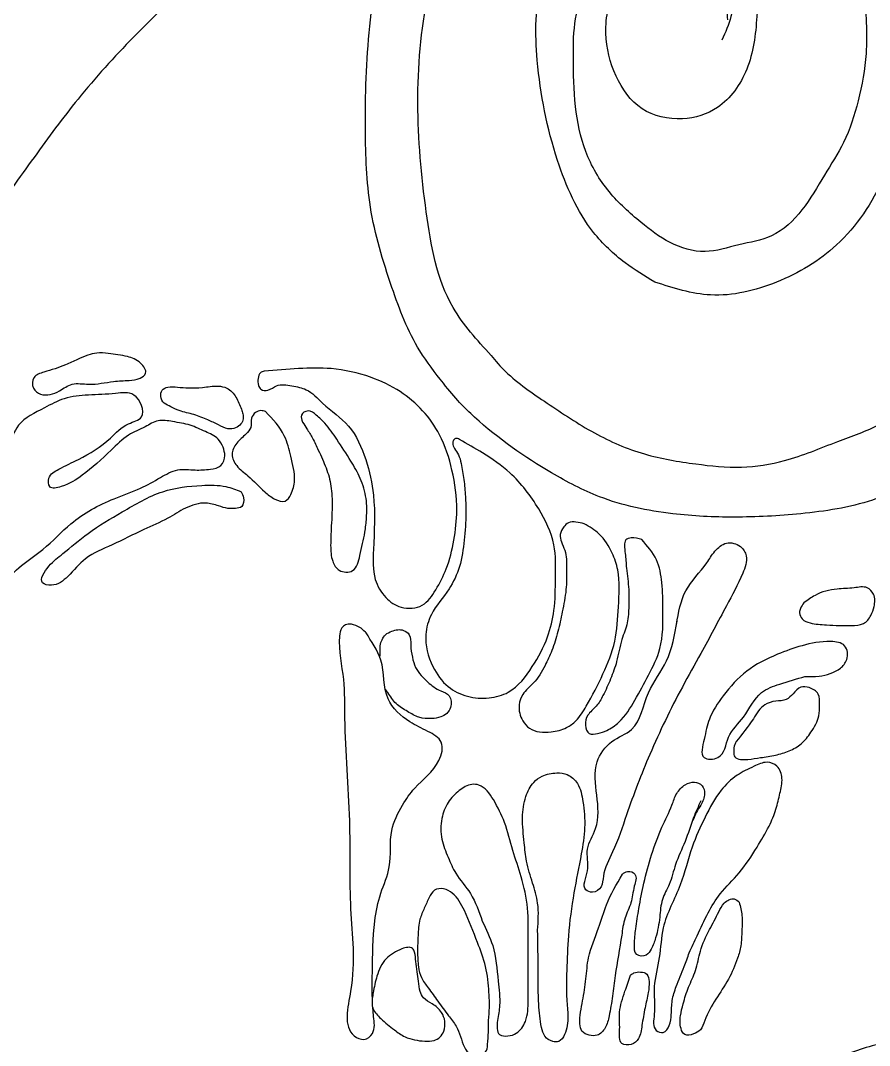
# Model space of a CAD drawing. Header units: millimetres. Extents: x 0 to 1128, y 0 to 3594.
# Drawn here: x 737 to 803.8, y 3425.9 to 3506.6 of the extents above; entities that cross this region are included whole.
import ezdxf

# ---------------------------------------------------------------- set-up
doc = ezdxf.new("R2010")
doc.units = ezdxf.units.MM
doc.layers.add('ceco.net 396 Corinthian column', color=7, linetype='Continuous')

msp = doc.modelspace()

# ---------------------------------------------------------------- linework, layer by layer
at = {"layer": 'ceco.net 396 Corinthian column'}
for points, knots in [([(683.447, 3455.103), (683.447, 3455.103), (684.272, 3462.759), (688.658, 3472.555), (693.521, 3487.283), (699.477, 3500.725), (708.413, 3512.149), (716.388, 3522.662), (724.526, 3530.965), (732.941, 3536.93), (740.951, 3541.174), (747.82, 3543.596), (753.825, 3547.025), (760.786, 3548.165), (768.383, 3548.607), (775.743, 3548.81), (782.65, 3548.989), (789.196, 3548.614), (793.516, 3547.92), (795.645, 3547.578), (795.89, 3547.523), (799.249, 3546.775), (805.202, 3544.611), (812.909, 3539.736), (818.821, 3533.157), (821.048, 3524.948), (823.429, 3517.619), (822.954, 3509.482), (822.594, 3501.448), (821.557, 3493.512), (819.592, 3486.354), (817.6, 3479.764), (813.873, 3474.294), (809.006, 3471.131), (804.102, 3468.482), (798.579, 3467.676), (793.313, 3467.388), (787.973, 3467.65), (783.004, 3468.658), (777.872, 3471.393), (773.806, 3474.173), (771.201, 3476.827), (770.275, 3478.016)], [0.3376614, 0.3376614, 0.3376614, 0.3376614, 0.3382944, 0.3515998, 0.360868, 0.3717395, 0.3829936, 0.3919379, 0.4001556, 0.4078907, 0.4140453, 0.4195997, 0.4235408, 0.4288041, 0.4345377, 0.4399676, 0.4446365, 0.4494088, 0.4540486, 0.4540486, 0.4540486, 0.4545871, 0.4614571, 0.4675179, 0.4741493, 0.4798402, 0.4856358, 0.4905795, 0.497184, 0.5030103, 0.5077316, 0.5131545, 0.51778, 0.521578, 0.5255443, 0.5296657, 0.5334308, 0.5369072, 0.5411632, 0.5441804, 0.549404, 0.5515082, 0.5515082, 0.5515082, 0.5515082]), ([(774.028, 3480.215), (774.385, 3479.766), (775.671, 3478.311), (778.537, 3476.401), (782.056, 3474.016), (786.015, 3472.29), (789.979, 3471.661), (793.697, 3471.242), (797.53, 3471.866), (801.052, 3473.379), (804.925, 3474.686), (808.35, 3477.381), (811.816, 3480.98), (814.178, 3485.273), (815.523, 3489.345), (816.79, 3493.101), (817.385, 3497.082), (817.765, 3501.566), (817.917, 3506.069), (818.293, 3510.553), (818.209, 3514.513), (817.545, 3518.061), (816.122, 3522.998), (814.765, 3528.891), (809.949, 3533.634), (806.049, 3537.38), (801.026, 3540.061), (795.495, 3541.949), (789.991, 3543.807), (784.266, 3544.413), (778.8, 3544.695), (772.1, 3544.969), (765.106, 3543.087), (757.797, 3541.838), (751.685, 3539.377), (746.113, 3536.726), (740.442, 3534.021), (734.783, 3529.601), (729.455, 3524.577), (724.397, 3518.914), (719.05, 3513.489), (713.784, 3507.768), (709.243, 3501.256), (705.693, 3494.977), (702.334, 3488.846), (699.476, 3483.154), (697.275, 3477.583), (696.08, 3472.469), (693.916, 3467.641), (692.231, 3462.943), (691.605, 3459.068), (691.355, 3457.66), (691.188, 3455.945)], [0.1414173, 0.1414173, 0.1414173, 0.1414173, 0.1426489, 0.1455933, 0.1487545, 0.1518165, 0.1547788, 0.1573651, 0.159833, 0.1630226, 0.1656089, 0.1685633, 0.1722784, 0.1763226, 0.178961, 0.1815104, 0.1848382, 0.1875854, 0.1911981, 0.1945302, 0.197267, 0.1996937, 0.2022624, 0.2083876, 0.2121994, 0.2165496, 0.2200131, 0.224325, 0.2291429, 0.2324503, 0.2366637, 0.2409541, 0.2467774, 0.2521241, 0.2568884, 0.2608769, 0.2654286, 0.2703562, 0.2762446, 0.2811817, 0.2866854, 0.2926408, 0.2978881, 0.3037268, 0.3081588, 0.3129326, 0.3174277, 0.3210177, 0.324186, 0.3288149, 0.3316196, 0.3318436, 0.3318436, 0.3318436, 0.3318436]), ([(770.275, 3478.016), (769.624, 3478.848), (767.85, 3481.116), (766.032, 3485.893), (764.285, 3491.692), (764.059, 3498.676), (764.261, 3506.091), (765.72, 3513.973), (770.152, 3520.814), (775.255, 3526.819), (781.354, 3530.053), (787.453, 3531.352), (793.522, 3530.359), (799.794, 3528.014), (804.769, 3522.955), (807.021, 3516.357), (808.092, 3508.835), (807.378, 3501.414), (805.426, 3494.336), (801.772, 3488.771), (796.722, 3485.772), (791.541, 3484.501), (788.381, 3485.515), (786.925, 3485.982)], [0, 0, 0, 0, 0.0125503, 0.0342219, 0.0603169, 0.0845329, 0.1170004, 0.1491686, 0.1782946, 0.2131798, 0.2421209, 0.258768, 0.2867932, 0.3141331, 0.3373985, 0.368765, 0.3954369, 0.427803, 0.4568552, 0.4825902, 0.5047343, 0.525754, 0.5437021, 0.5437021, 0.5437021, 0.5437021]), ([(774.028, 3480.215), (772.928, 3481.415), (770.044, 3484.563), (768.765, 3491.822), (768.013, 3500.059), (768.731, 3508.525), (771.045, 3516.137), (775.332, 3521.359), (779.894, 3524.724), (784.297, 3528.033), (790.533, 3527.633), (796.998, 3524.985), (799.894, 3520.833), (801.442, 3518.615)], [0, 0, 0, 0, 0.0191392, 0.0502042, 0.0844076, 0.1186565, 0.1508487, 0.1777366, 0.1972673, 0.2191513, 0.2406847, 0.2681999, 0.2997704, 0.2997704, 0.2997704, 0.2997704]), ([(769.347, 3519.407), (770.393, 3520.47), (761.988, 3516.815), (758.679, 3515.395), (751.329, 3510.608), (746.134, 3505.663), (741.564, 3500.667), (738.008, 3495.764), (734.608, 3491.126), (732.128, 3486.174), (730.077, 3482.382), (728.934, 3479.639), (728.57, 3478.437), (728.429, 3477.956)], [0, 0, 0, 0, 0.00320952, 0.00868314, 0.01429805, 0.01991591, 0.02460765, 0.02873317, 0.03297341, 0.03694678, 0.04062835, 0.04225025, 0.04332983, 0.04332983, 0.04332983, 0.04332983]), ([(786.925, 3485.982), (786.13, 3486.464), (784.351, 3487.542), (781.262, 3490.469), (778.836, 3496.065), (777.505, 3502.806), (777.454, 3509.414), (780.224, 3513.924), (783.758, 3515.823), (787.426, 3516.811), (791.522, 3515.717), (795.144, 3512.123), (795.063, 3507.164), (794.555, 3502.811), (792.322, 3499.578), (789.003, 3498.559), (785.678, 3499.283), (783.645, 3502.213), (782.823, 3505.594), (783.416, 3509.047), (785.657, 3510.497), (787.372, 3511.52), (789.435, 3511.361), (791.308, 3510.28), (792.476, 3508.49), (792.606, 3507.178), (792.659, 3506.637)], [0, 0, 0, 0, 0.0110887, 0.0248002, 0.050017, 0.0820113, 0.1070896, 0.1267416, 0.1414367, 0.1541011, 0.1712074, 0.1896598, 0.2102057, 0.2270672, 0.242154, 0.2536416, 0.266728, 0.2797745, 0.2935349, 0.3084932, 0.3170265, 0.3244417, 0.3318566, 0.3403848, 0.3495753, 0.3560056, 0.3560056, 0.3560056, 0.3560056]), ([(802.218, 3516.547), (802.526, 3515.731), (803.454, 3513.27), (803.39, 3508.962), (803.779, 3504.339), (803.046, 3500.338), (802, 3497.064), (800.196, 3494.345), (798.689, 3491.626), (796.378, 3489.412), (793.512, 3489), (790.866, 3488.092), (788.043, 3488.95), (785.642, 3490.797), (783.159, 3493.022), (781.293, 3496.185), (780.57, 3499.902), (780.491, 3503.417), (780.533, 3506.704), (781.421, 3509.477), (783.232, 3511.388), (785.661, 3512.442), (788.207, 3512.653), (790.593, 3512.077), (792.435, 3511.003), (793.176, 3509), (793.069, 3506.938), (792.49, 3505.652), (792.216, 3505.043)], [0, 0, 0, 0, 0.010341, 0.0312041, 0.0505858, 0.0655882, 0.0794064, 0.0912553, 0.1042563, 0.1167614, 0.1273725, 0.1381633, 0.1494546, 0.1606055, 0.1743178, 0.1890059, 0.2034521, 0.2189709, 0.2309718, 0.2425632, 0.2527849, 0.261308, 0.2736973, 0.2824222, 0.2905405, 0.297804, 0.3066205, 0.3145384, 0.3145384, 0.3145384, 0.3145384]), ([(743.875, 3480.356), (744.387, 3480.296), (745.292, 3480.191), (746.365, 3479.788), (747.05, 3478.848), (746.283, 3478.299), (745.408, 3478.231), (744.036, 3478.18), (742.585, 3477.814), (741.036, 3478.125), (739.972, 3477.293), (738.763, 3476.907), (737.849, 3477.587), (737.897, 3478.611), (739.144, 3479.004), (740.287, 3479.328), (741.41, 3479.879), (742.216, 3480.227), (743.03, 3480.458), (743.574, 3480.392), (743.875, 3480.356)], [0, 0, 0, 0, 0.00607303, 0.01071483, 0.01419427, 0.01652239, 0.0200497, 0.02490857, 0.03274274, 0.03793616, 0.04242232, 0.04839778, 0.05134286, 0.05463199, 0.05819364, 0.06530644, 0.06948837, 0.07294495, 0.07583697, 0.0794139, 0.0794139, 0.0794139, 0.0794139]), ([(756.163, 3478.961), (757.065, 3479.039), (758.819, 3479.19), (761.647, 3479.27), (764.39, 3478.646), (767.544, 3477.188), (769.962, 3474.558), (771.056, 3471.118), (771.442, 3468.284), (771.154, 3465.665), (770.631, 3463.518), (769.751, 3461.824), (768.743, 3460.305), (766.958, 3460.201), (765.602, 3461.115), (764.665, 3462.758), (764.786, 3465.587), (764.968, 3468.749), (764.243, 3472.05), (763.055, 3474.774), (760.974, 3476.125), (759.687, 3477.58), (758.345, 3477.808), (757.221, 3478.006), (756.566, 3477.413), (755.907, 3477.443), (755.66, 3477.915), (755.65, 3478.365), (755.777, 3478.874), (756.053, 3478.936), (756.163, 3478.961)], [0, 0, 0, 0, 0.0108079, 0.0210175, 0.0336212, 0.04396, 0.0622286, 0.0739941, 0.0866807, 0.0960235, 0.1053374, 0.1127162, 0.1190952, 0.1257288, 0.1313936, 0.1379801, 0.1472987, 0.164396, 0.1757507, 0.1875582, 0.1984009, 0.2050109, 0.2096725, 0.2145089, 0.2174808, 0.2197161, 0.2211072, 0.2233252, 0.2252433, 0.226506, 0.226506, 0.226506, 0.226506]), ([(752.936, 3472.979), (752.997, 3472.765), (753.133, 3472.284), (752.847, 3471.406), (751.795, 3471.209), (750.682, 3471.152), (749.282, 3471.338), (747.893, 3470.544), (746.313, 3469.631), (743.794, 3468.794), (741.029, 3467.299), (738.654, 3464.57), (735.974, 3463.195), (735.524, 3461.021), (735.264, 3459.865), (734.098, 3457.751), (731.773, 3456.907), (730.208, 3455.458), (729.427, 3455.072), (728.624, 3455.289), (728.678, 3456.394), (729.175, 3457.596), (729.945, 3459.043), (730.78, 3460.479), (730.817, 3462.228), (729.572, 3463.715), (729.057, 3465.876), (728.808, 3468.406), (728.931, 3471.097), (730.314, 3473.191), (731.661, 3474.9), (733.26, 3475.117), (734.896, 3475.246), (734.982, 3473.505), (735.031, 3471.893), (733.709, 3470.244), (733.153, 3468.414), (732.221, 3467.065), (731.62, 3466.088), (730.999, 3465.361), (731.379, 3464.471), (732.699, 3465.02), (733.05, 3466.69), (734.168, 3468.544), (734.852, 3470.819), (735.975, 3472.742), (736.688, 3475.039), (738.658, 3475.953), (740.424, 3476.932), (742.404, 3477.133), (744.179, 3477.126), (746.135, 3477.484), (747.021, 3475.224), (745.128, 3474.851), (743.842, 3473.346), (741.91, 3472.169), (740.205, 3471.386), (739.119, 3470.776), (739.152, 3469.623), (740.648, 3469.954), (742.108, 3470.908), (743.842, 3472.439), (745.31, 3473.978), (746.701, 3474.48), (747.779, 3475.216), (749.048, 3474.976), (750.316, 3474.783), (751.47, 3474.221), (752.521, 3473.796), (752.818, 3473.211), (752.936, 3472.979)], [0, 0, 0, 0, 0.0026519, 0.0059557, 0.0094831, 0.0142393, 0.0196986, 0.0256511, 0.0326605, 0.0416096, 0.0572417, 0.0691656, 0.0852758, 0.0889582, 0.0951157, 0.09947, 0.1171286, 0.1222076, 0.1249852, 0.1272374, 0.1305921, 0.1358411, 0.1435858, 0.1498493, 0.1555404, 0.1630767, 0.1720042, 0.1815376, 0.1937165, 0.2027485, 0.2114737, 0.2178067, 0.2223439, 0.2277518, 0.2344085, 0.2422655, 0.2513936, 0.257253, 0.2615299, 0.2654565, 0.2675773, 0.2707447, 0.2783951, 0.2873074, 0.2964702, 0.3064436, 0.3140818, 0.3238248, 0.3306199, 0.3383108, 0.3468699, 0.352587, 0.3598624, 0.3644282, 0.3716924, 0.3836724, 0.3905728, 0.3947714, 0.3973903, 0.4009505, 0.4084914, 0.4204332, 0.4276666, 0.4335036, 0.4379635, 0.4425337, 0.4481459, 0.4533262, 0.4579316, 0.4609562, 0.4609562, 0.4609562, 0.4609562]), ([(754.36, 3475.973), (754.242, 3476.301), (754.011, 3476.947), (753.341, 3477.658), (752.347, 3477.874), (751.348, 3477.647), (750.274, 3477.644), (749.368, 3477.701), (748.654, 3477.791), (748.06, 3477.521), (747.948, 3476.932), (748.242, 3476.398), (748.855, 3476.157), (749.591, 3475.758), (750.633, 3475.604), (751.646, 3475.162), (752.523, 3474.781), (753.218, 3474.356), (753.896, 3474.46), (754.346, 3474.767), (754.536, 3475.2), (754.486, 3475.609), (754.401, 3475.853), (754.36, 3475.973)], [0, 0, 0, 0, 0.00414963, 0.00817719, 0.01094354, 0.01588119, 0.02024043, 0.02371158, 0.02672989, 0.02878048, 0.03072953, 0.03312723, 0.03542678, 0.03837832, 0.04312065, 0.0477894, 0.05148823, 0.05464376, 0.05712516, 0.05920297, 0.06090354, 0.06247122, 0.06398984, 0.06398984, 0.06398984, 0.06398984]), ([(756.273, 3475.786), (756.836, 3475.188), (757.795, 3474.168), (758.267, 3472.193), (758.685, 3470.606), (758.383, 3469.407), (757.838, 3468.56), (756.892, 3468.888), (755.992, 3469.628), (755.064, 3470.633), (753.997, 3471.396), (753.466, 3472.412), (753.976, 3473.379), (754.635, 3473.903), (755.218, 3474.539), (755.07, 3475.223), (755.413, 3475.746), (755.88, 3475.904), (756.152, 3475.823), (756.273, 3475.786)], [0, 0, 0, 0, 0.00957388, 0.01630911, 0.02398393, 0.02851331, 0.0312041, 0.03446738, 0.03843865, 0.04566598, 0.05041726, 0.0542109, 0.05800454, 0.06213144, 0.06464235, 0.06757473, 0.06968016, 0.07152688, 0.07301425, 0.07301425, 0.07301425, 0.07301425]), ([(759.19, 3474.959), (759.111, 3475.146), (758.941, 3475.549), (759.682, 3475.996), (760.339, 3475.456), (761.111, 3474.747), (761.979, 3473.47), (762.906, 3472.032), (763.804, 3470.525), (764.255, 3468.988), (764.249, 3467.545), (764.075, 3466.026), (763.743, 3464.711), (763.397, 3463.072), (762.004, 3463.124), (761.432, 3464.108), (761.368, 3465.419), (761.47, 3467.133), (761.558, 3468.943), (761.33, 3470.654), (760.845, 3471.827), (760.387, 3472.833), (760.017, 3473.658), (759.559, 3474.367), (759.298, 3474.786), (759.19, 3474.959)], [0, 0, 0, 0, 0.0021643, 0.0046549, 0.0075373, 0.0112743, 0.0175357, 0.0256476, 0.0318161, 0.0383797, 0.044434, 0.0489709, 0.0563958, 0.0616958, 0.0658236, 0.0693283, 0.0742645, 0.0813523, 0.0898532, 0.0958458, 0.1017552, 0.1049041, 0.1090521, 0.1125208, 0.1149515, 0.1149515, 0.1149515, 0.1149515]), ([(771.537, 3473.6), (772.151, 3473.252), (773.535, 3472.466), (775.861, 3470.853), (777.774, 3468.345), (779.175, 3465.486), (779.095, 3462.691), (779.091, 3460.259), (778.515, 3457.84), (777.321, 3455.654), (775.854, 3453.678), (773.829, 3453.153), (772.151, 3453.262), (770.474, 3454.07), (769.247, 3455.825), (768.677, 3457.914), (769.317, 3460.126), (770.724, 3461.609), (771.649, 3463.61), (771.945, 3465.671), (772.063, 3467.52), (772.024, 3469.114), (771.904, 3470.421), (771.72, 3471.513), (771.516, 3472.369), (771.137, 3472.828), (770.983, 3473.249), (771.061, 3473.637), (771.357, 3473.686), (771.49, 3473.623), (771.537, 3473.6)], [0, 0, 0, 0, 0.0084307, 0.0190149, 0.0334644, 0.0457084, 0.055997, 0.0662845, 0.0747955, 0.0852224, 0.0962222, 0.1024938, 0.1092858, 0.1160167, 0.1238898, 0.1341669, 0.1406739, 0.1504101, 0.1581489, 0.1665558, 0.1750918, 0.1802527, 0.1855761, 0.1907027, 0.1935486, 0.1958749, 0.1976696, 0.19884, 0.199976, 0.200604, 0.200604, 0.200604, 0.200604]), ([(754.338, 3469.478), (753.946, 3469.631), (752.962, 3470.016), (750.837, 3469.997), (747.958, 3469.658), (745.08, 3467.929), (742.427, 3466.411), (740.533, 3464.755), (739.253, 3463.812), (738.252, 3462.282), (739.743, 3461.972), (740.869, 3462.888), (742.067, 3464.431), (744.341, 3465.312), (746.447, 3466.43), (748.458, 3467.254), (749.922, 3468.251), (751.365, 3468.719), (752.485, 3468.397), (753.251, 3468.131), (753.857, 3468.151), (754.528, 3468.239), (754.606, 3468.973), (754.418, 3469.327), (754.338, 3469.478)], [0, 0, 0, 0, 0.0049796, 0.0125206, 0.0249675, 0.0391454, 0.0517872, 0.0619352, 0.0678254, 0.0733408, 0.076227, 0.0820782, 0.0899225, 0.0993163, 0.110305, 0.1186362, 0.1250267, 0.1315646, 0.1357029, 0.1387295, 0.1410692, 0.1431046, 0.1458932, 0.1479605, 0.1479605, 0.1479605, 0.1479605]), ([(781.364, 3466.96), (781.783, 3466.713), (782.731, 3466.154), (783.565, 3464.787), (784.239, 3462.85), (784.042, 3460.469), (783.92, 3457.673), (782.863, 3455.066), (781.793, 3453.008), (780.885, 3451.512), (779.903, 3450.782), (778.88, 3450.541), (777.871, 3450.503), (777.036, 3450.786), (776.376, 3451.539), (776.12, 3452.564), (776.512, 3453.673), (777.543, 3454.448), (778.237, 3455.675), (778.88, 3457.043), (779.328, 3458.464), (779.649, 3460.076), (779.986, 3461.723), (779.977, 3463.34), (779.981, 3464.657), (779.568, 3465.473), (779.396, 3466.141), (779.714, 3466.66), (780.117, 3467.123), (780.752, 3467.094), (781.154, 3467.006), (781.364, 3466.96)], [0, 0, 0, 0, 0.0057475, 0.0129729, 0.0184632, 0.0300372, 0.0409005, 0.0517618, 0.0630998, 0.0687737, 0.0723644, 0.0773761, 0.0810452, 0.084344, 0.0874863, 0.0926333, 0.0961113, 0.1008883, 0.1075785, 0.1126713, 0.1189553, 0.1252734, 0.1323135, 0.1388742, 0.14469, 0.1475152, 0.1498234, 0.1524542, 0.1544006, 0.1567834, 0.159392, 0.159392, 0.159392, 0.159392]), ([(788.639, 3459.027), (788.791, 3459.956), (789.096, 3461.811), (790.78, 3463.393), (791.596, 3464.812), (792.522, 3465.615), (793.689, 3465.314), (794.335, 3464.264), (793.679, 3462.528), (792.359, 3460.112), (790.771, 3457.086), (788.607, 3453.276), (786.566, 3449.064), (784.885, 3444.668), (783.836, 3441.411), (782.834, 3439.632), (782.831, 3438.332), (782.115, 3437.822), (781.059, 3438.229), (781.916, 3439.774), (781.34, 3441.356), (783.183, 3443.976), (781.495, 3447.271), (783.382, 3449.938), (785.74, 3450.749), (786.149, 3453.728), (788.139, 3456.143), (788.494, 3458.198), (788.682, 3459.289)], [0, 0, 0, 0, 0.0109376, 0.0218482, 0.0262872, 0.0307272, 0.0352291, 0.0386593, 0.0442206, 0.0556028, 0.0725231, 0.0845654, 0.1079852, 0.1282412, 0.1406671, 0.1488388, 0.1521895, 0.1553931, 0.1575724, 0.1634589, 0.1703425, 0.177209, 0.198121, 0.205978, 0.2131992, 0.2258621, 0.2372823, 0.2502079, 0.2502079, 0.2502079, 0.2502079]), ([(785.905, 3465.714), (786.344, 3465.207), (787.191, 3464.228), (787.551, 3462.205), (787.564, 3459.882), (787.598, 3457.321), (786.439, 3455.03), (785.391, 3453.093), (784.42, 3451.491), (783.273, 3450.686), (782.489, 3450.436), (781.666, 3450.29), (781.374, 3451.141), (781.595, 3451.971), (782.368, 3452.551), (782.931, 3453.55), (783.458, 3454.732), (784.001, 3456.2), (784.233, 3457.727), (784.836, 3459.115), (784.876, 3460.466), (784.918, 3461.903), (784.682, 3463.275), (784.637, 3464.454), (784.505, 3465.174), (784.591, 3465.736), (785.219, 3465.928), (785.634, 3465.799), (785.905, 3465.714)], [0, 0, 0, 0, 0.0078616, 0.0151686, 0.0237418, 0.0358855, 0.0449265, 0.0538514, 0.0623539, 0.0669675, 0.0699727, 0.0725859, 0.0754449, 0.0786476, 0.0825149, 0.086466, 0.0922048, 0.0979856, 0.1050674, 0.1105479, 0.1157925, 0.1210145, 0.1276994, 0.1323645, 0.1349444, 0.1366438, 0.1384256, 0.1418044, 0.1418044, 0.1418044, 0.1418044]), ([(798.677, 3460.715), (798.959, 3460.931), (799.72, 3461.513), (801.142, 3461.86), (802.496, 3461.843), (803.593, 3462.099), (804.31, 3461.361), (804.251, 3460.49), (803.979, 3459.683), (803.395, 3458.952), (802.41, 3458.946), (801.452, 3458.932), (800.355, 3459.005), (799.357, 3459.039), (798.525, 3459.354), (798.288, 3459.884), (798.396, 3460.35), (798.573, 3460.58), (798.677, 3460.715)], [0, 0, 0, 0, 0.00422146, 0.01137842, 0.01670283, 0.02083022, 0.02360983, 0.02754276, 0.03046344, 0.03394042, 0.03772146, 0.04145636, 0.04559098, 0.05073717, 0.05348815, 0.0555856, 0.05699055, 0.05900625, 0.05900625, 0.05900625, 0.05900625]), ([(763.809, 3458.726), (764.171, 3458.398), (764.537, 3457.754), (765.765, 3456.143), (765.398, 3453.187), (767.374, 3451.398), (768.942, 3450.681), (770.422, 3449.856), (769.858, 3447.655), (768.197, 3446.532), (766.938, 3444.666), (765.9, 3442.629), (766.297, 3440.113), (765.259, 3437.861), (764.703, 3435.098), (764.699, 3431.8), (764.622, 3428.948), (764.959, 3426.918), (764.031, 3426.174), (762.24, 3427.064), (763.516, 3431.477), (762.771, 3436.65), (763.035, 3443.992), (762.419, 3449.941), (762.528, 3454.834), (761.938, 3457.137), (762.163, 3458.698), (762.709, 3459.143), (763.166, 3459.079), (763.809, 3458.726)], [0.00175588, 0.00175588, 0.00175588, 0.00175588, 0.00181795, 0.00363516, 0.00585643, 0.00764293, 0.00880368, 0.00977396, 0.01080639, 0.01288677, 0.01406098, 0.01561995, 0.01767122, 0.01924645, 0.02085232, 0.02372099, 0.02624617, 0.02720375, 0.02779105, 0.02837448, 0.03090707, 0.03554629, 0.0405271, 0.04633256, 0.0485168, 0.05097366, 0.0514623, 0.05172452, 0.05239718, 0.05239718, 0.05239718, 0.05239718]), ([(765.307, 3456.521), (765.286, 3456.796), (765.24, 3457.389), (765.567, 3458.192), (766.311, 3458.567), (767.038, 3458.701), (767.742, 3458.196), (767.67, 3457.344), (767.805, 3456.464), (768.03, 3455.653), (768.499, 3454.994), (769.161, 3454.35), (769.867, 3453.836), (770.88, 3453.492), (770.963, 3452.317), (770.207, 3451.695), (769.247, 3451.584), (768.328, 3451.638), (767.429, 3452.186), (766.491, 3452.72), (766.04, 3453.453), (765.761, 3453.844), (765.692, 3453.938)], [0, 0, 0, 0, 0.00059496, 0.00128259, 0.00168266, 0.00235451, 0.00276141, 0.00334018, 0.00402589, 0.00463368, 0.00519096, 0.00571712, 0.00661161, 0.007135, 0.00772996, 0.00848913, 0.00899531, 0.00971885, 0.01044009, 0.01122463, 0.01200337, 0.01225342, 0.01225342, 0.01225342, 0.01225342]), ([(798.757, 3454.926), (798.096, 3454.737), (796.936, 3454.406), (794.949, 3453.696), (794.124, 3451.722), (792.544, 3450.372), (792.423, 3448.402), (790.365, 3448.325), (790.885, 3450.167), (791.153, 3451.714), (792.388, 3453.604), (794.085, 3455.485), (796.349, 3456.63), (798.606, 3457.415), (800.322, 3457.777), (802.058, 3457.564), (802.206, 3456.266), (801.355, 3455.295), (800.089, 3454.912), (799.125, 3454.922), (798.757, 3454.926)], [0, 0, 0, 0, 0.0082785, 0.0145436, 0.0240756, 0.0319439, 0.0390986, 0.0434337, 0.0490975, 0.0556442, 0.0641615, 0.0747711, 0.0858157, 0.0939358, 0.1030407, 0.1075783, 0.1119605, 0.1152936, 0.1224227, 0.1268281, 0.1268281, 0.1268281, 0.1268281]), ([(793.338, 3449.801), (793.803, 3450.377), (794.562, 3451.316), (795.364, 3452.732), (796.427, 3453.018), (797.286, 3453.007), (797.841, 3453.589), (798.346, 3454.173), (799.172, 3454.085), (799.929, 3453.619), (799.892, 3452.677), (799.907, 3451.631), (799.289, 3450.584), (798.537, 3449.586), (797.513, 3449.032), (796.417, 3448.693), (795.322, 3448.554), (794.395, 3448.392), (793.726, 3448.357), (793.153, 3448.513), (793.131, 3449.074), (793.162, 3449.485), (793.297, 3449.727), (793.338, 3449.801)], [0, 0, 0, 0, 0.00895461, 0.01460128, 0.01825132, 0.02154783, 0.02432803, 0.02751265, 0.03009026, 0.03354021, 0.0369275, 0.04040377, 0.04611092, 0.0507982, 0.05521543, 0.05968115, 0.06445067, 0.06841011, 0.07076247, 0.07271899, 0.07443119, 0.07669434, 0.07769659, 0.07769659, 0.07769659, 0.07769659]), ([(789.637, 3433.176), (789.51, 3432.808), (789.2, 3431.907), (788.66, 3430.689), (788.244, 3429.434), (788.242, 3428.375), (788.155, 3427.509), (787.703, 3426.756), (786.681, 3427.1), (787.035, 3428.731), (786.717, 3430.52), (787.39, 3432.8), (787.444, 3435.598), (789.043, 3438.305), (789.715, 3441.353), (790.862, 3443.826), (791.903, 3445.836), (793.306, 3447.188), (794.599, 3447.777), (795.674, 3448.303), (796.702, 3447.913), (797.056, 3446.84), (796.77, 3445.699), (796.502, 3444.418), (795.887, 3442.989), (794.885, 3441.328), (793.704, 3439.454), (792.092, 3437.988), (791.059, 3436.26), (790.345, 3434.667), (789.848, 3433.62), (789.637, 3433.176)], [0, 0, 0, 0, 0.0046409, 0.011366, 0.0159115, 0.0202926, 0.0237829, 0.0266609, 0.0289359, 0.0339691, 0.0427091, 0.0518961, 0.0613434, 0.0757796, 0.08822, 0.098427, 0.1082257, 0.1150764, 0.1210861, 0.1253351, 0.1286999, 0.1327585, 0.1374821, 0.1426299, 0.1483705, 0.1559219, 0.1657959, 0.1746409, 0.1816584, 0.1896169, 0.1954843, 0.1954843, 0.1954843, 0.1954843]), ([(777.698, 3434.949), (777.718, 3433.88), (777.754, 3431.932), (777.732, 3429.361), (777.904, 3427.658), (778.185, 3426.539), (778.785, 3426.17), (779.478, 3426.119), (780.003, 3426.977), (780.13, 3428.12), (779.924, 3429.816), (779.992, 3431.929), (780.086, 3434.74), (780.505, 3437.805), (781.092, 3440.607), (781.482, 3443.014), (781.333, 3444.885), (781.021, 3446.429), (780.138, 3447.271), (779.082, 3447.378), (778.132, 3447.182), (777.229, 3446.529), (776.65, 3445.363), (776.433, 3443.711), (776.638, 3442.006), (776.774, 3440.261), (777.298, 3438.716), (777.832, 3436.929), (777.746, 3435.665), (777.698, 3434.949)], [0, 0, 0, 0, 0.0127752, 0.0232751, 0.0305024, 0.0334926, 0.0364062, 0.0383331, 0.0410683, 0.0469374, 0.0521982, 0.061297, 0.0721578, 0.0857446, 0.0981055, 0.1063964, 0.1146372, 0.1205038, 0.1247199, 0.1280908, 0.1327629, 0.1360206, 0.1410351, 0.1477677, 0.1556584, 0.1614751, 0.1685663, 0.1750595, 0.1835319, 0.1835319, 0.1835319, 0.1835319]), ([(790.555, 3445.133), (790.356, 3444.698), (789.88, 3443.656), (789.371, 3441.924), (788.52, 3440.248), (788.189, 3438.631), (787.407, 3437.369), (787.338, 3435.885), (787.098, 3434.557), (786.718, 3433.559), (786.295, 3432.868), (785.309, 3432.886), (785.312, 3434.024), (785.427, 3435.155), (785.694, 3436.802), (786.063, 3438.745), (786.64, 3440.898), (787.395, 3442.952), (788.202, 3444.491), (788.584, 3445.733), (789.222, 3446.423), (790.013, 3446.692), (790.734, 3446.398), (790.938, 3445.586), (790.617, 3444.867), (790.169, 3444.236), (790.008, 3443.804), (789.926, 3443.583)], [0, 0, 0, 0, 0.0057029, 0.0136659, 0.0214672, 0.0279984, 0.0331783, 0.0387593, 0.0453883, 0.0491963, 0.0516063, 0.0545825, 0.0577726, 0.0627417, 0.0691825, 0.0772541, 0.0864835, 0.0957048, 0.1033028, 0.1071951, 0.1110552, 0.1140417, 0.1166624, 0.1192662, 0.1230316, 0.1257031, 0.128503, 0.128503, 0.128503, 0.128503]), ([(773.335, 3435.649), (773.08, 3436.411), (772.616, 3437.801), (771.263, 3439.215), (770.638, 3440.719), (770.044, 3442.126), (770.051, 3443.669), (770.56, 3445.044), (771.446, 3445.927), (772.311, 3446.493), (773.456, 3446.375), (774.343, 3445.102), (775.188, 3443.374), (775.698, 3441.248), (776.483, 3439.065), (777.002, 3436.658), (776.938, 3434.08), (776.951, 3431.652), (776.958, 3429.559), (776.931, 3427.896), (776.199, 3426.836), (775.399, 3426.577), (774.422, 3426.636), (774.53, 3427.943), (774.8, 3429.22), (774.54, 3431.26), (774.378, 3433.539), (773.646, 3435.02), (773.335, 3435.649)], [0, 0, 0, 0, 0.0094623, 0.0172591, 0.0228092, 0.0287991, 0.0353296, 0.0407071, 0.0457896, 0.0501761, 0.0523646, 0.0588326, 0.0668173, 0.0759087, 0.0845843, 0.0945731, 0.1050248, 0.1152545, 0.1235264, 0.1301148, 0.1347753, 0.1375323, 0.1401817, 0.1445833, 0.1494168, 0.1570474, 0.1682857, 0.1765757, 0.1765757, 0.1765757, 0.1765757]), ([(784.372, 3439.349), (783.913, 3438.567), (783.126, 3437.227), (782.484, 3434.94), (781.647, 3433.063), (781.527, 3431.088), (781.253, 3429.349), (780.95, 3428.019), (781.109, 3426.91), (781.752, 3426.645), (782.49, 3426.597), (783.122, 3427.272), (783.383, 3428.384), (783.604, 3429.769), (783.839, 3431.904), (784.265, 3433.936), (784.484, 3435.898), (785.156, 3437.113), (785.2, 3438.232), (785.633, 3439.349), (784.798, 3439.694), (784.501, 3439.453), (784.372, 3439.349)], [0, 0, 0, 0, 0.0107617, 0.0184357, 0.028272, 0.0349591, 0.04188, 0.0491845, 0.0515493, 0.0541499, 0.056639, 0.0600164, 0.0639511, 0.0702578, 0.0767404, 0.0895584, 0.0950475, 0.1001702, 0.1054564, 0.1091955, 0.111669, 0.1135591, 0.1135591, 0.1135591, 0.1135591]), ([(773.828, 3427.836), (773.834, 3427.528), (773.846, 3426.886), (773.759, 3426.117), (773.708, 3425.254), (772.995, 3425.234), (772.322, 3425.089), (771.847, 3425.814), (771.643, 3426.573), (771.297, 3427.457), (770.582, 3428.307), (769.853, 3429.325), (769.16, 3430.33), (768.494, 3431.157), (768.268, 3432.167), (768.223, 3433.279), (768.279, 3434.531), (768.329, 3435.71), (768.776, 3436.681), (769.105, 3437.446), (769.502, 3438.193), (770.334, 3438.278), (771.277, 3437.738), (772.136, 3436.181), (772.855, 3434.21), (773.702, 3432.092), (773.853, 3430.334), (773.934, 3428.911), (773.861, 3428.178), (773.828, 3427.836)], [0, 0, 0, 0, 0.003624, 0.0075625, 0.0099073, 0.012255, 0.0148251, 0.0176099, 0.0211457, 0.0245968, 0.0287059, 0.034327, 0.0395244, 0.0433378, 0.0467815, 0.0516233, 0.0566094, 0.0617791, 0.0655104, 0.0691603, 0.0719694, 0.0748789, 0.0779194, 0.0845408, 0.0953109, 0.1032873, 0.1115114, 0.1161948, 0.1202834, 0.1202834, 0.1202834, 0.1202834]), ([(793.573, 3437.153), (793.451, 3437.261), (793.097, 3437.576), (792.306, 3437.121), (791.861, 3436.162), (791.187, 3434.918), (790.459, 3433.412), (790.236, 3431.791), (789.547, 3430.488), (789.194, 3429.286), (788.912, 3428.196), (788.879, 3427.363), (789.256, 3426.578), (789.986, 3426.747), (790.622, 3427.083), (791.132, 3428.852), (792.515, 3430.458), (793.386, 3432.486), (793.757, 3433.774), (793.776, 3434.906), (793.846, 3436.064), (793.661, 3436.802), (793.573, 3437.153)], [0, 0, 0, 0, 0.00182512, 0.00530054, 0.00848172, 0.01473724, 0.02206248, 0.02831507, 0.03398081, 0.03946936, 0.04327119, 0.04731891, 0.04951709, 0.05221908, 0.05479276, 0.05795915, 0.07290859, 0.08007803, 0.0840828, 0.08881331, 0.09353181, 0.09782708, 0.09782708, 0.09782708, 0.09782708]), ([(764.711, 3428.869), (764.72, 3428.833), (764.828, 3428.498), (765.442, 3427.861), (766.295, 3427.171), (767.392, 3426.387), (768.515, 3426.199), (769.482, 3426.203), (770.048, 3426.503), (770.367, 3427.06), (770.452, 3427.77), (770.138, 3428.585), (769.465, 3429.148), (768.715, 3429.495), (768.385, 3430.195), (768.306, 3430.903), (768.225, 3431.699), (768.068, 3432.458), (768.098, 3433.092), (767.774, 3433.718), (767.328, 3433.582), (767.012, 3433.486), (766.553, 3433.267), (765.614, 3432.82), (765.01, 3431.383), (764.796, 3430.332), (764.693, 3429.713), (764.677, 3429.561)], [0.00395303, 0.00395303, 0.00395303, 0.00395303, 0.00403466, 0.00473642, 0.00573925, 0.00645165, 0.00759175, 0.00811991, 0.00850639, 0.00890343, 0.00945401, 0.00999332, 0.01070835, 0.01129815, 0.01170289, 0.01230127, 0.01283096, 0.01342596, 0.01395568, 0.01420105, 0.01479111, 0.01479111, 0.01479111, 0.01585269, 0.01696254, 0.01792756, 0.0182448, 0.0182448, 0.0182448, 0.0182448]), ([(785.001, 3431.409), (784.861, 3430.99), (784.544, 3430.036), (784.049, 3428.578), (784.22, 3427.291), (784.035, 3425.912), (785.125, 3425.86), (785.786, 3426.461), (785.927, 3427.573), (786.134, 3428.769), (786.409, 3429.933), (786.52, 3430.792), (786.404, 3431.546), (785.8, 3431.685), (785.33, 3431.646), (785.092, 3431.474), (785.001, 3431.409)], [0, 0, 0, 0, 0.0053095, 0.01209538, 0.0175519, 0.02194481, 0.02490047, 0.02778665, 0.0319961, 0.03767672, 0.04253434, 0.04604187, 0.0483875, 0.05047078, 0.05258854, 0.0539104, 0.0539104, 0.0539104, 0.0539104]), ([(802.428, 3425.318), (803.036, 3425.538), (804.336, 3426.007), (806.657, 3426.106), (809.438, 3426.684), (812.955, 3424.831), (816.538, 3422.486), (819.338, 3418.567), (819.915, 3414.265), (820.796, 3410.268), (820.566, 3406.496), (819.517, 3403.49), (818.826, 3400.623), (816.36, 3399.389), (814.29, 3398.021), (811.823, 3397.709), (809.485, 3398.329), (808.194, 3400.355), (808.255, 3402.975), (808.137, 3405.783), (808.885, 3408.916), (809.004, 3412.281), (808.836, 3415.535), (808.093, 3418.836), (806.436, 3420.998), (805.034, 3422.744), (803.981, 3423.652), (803.172, 3424.332), (802.276, 3424.479), (802.195, 3425.117), (802.374, 3425.272), (802.428, 3425.318)], [0, 0, 0, 0, 0.0076659, 0.0163804, 0.0276823, 0.0403865, 0.0617742, 0.0791391, 0.0955315, 0.1128509, 0.1280772, 0.1395173, 0.1514855, 0.1607178, 0.1708032, 0.1811097, 0.1894009, 0.1982655, 0.2072044, 0.220301, 0.2317111, 0.2453524, 0.260317, 0.2706091, 0.2850966, 0.292144, 0.2973495, 0.3016105, 0.3048402, 0.3067646, 0.3075882, 0.3075882, 0.3075882, 0.3075882])]:
    msp.add_open_spline(points, degree=3, knots=knots, dxfattribs=at)

doc.saveas('drawing.dxf')
